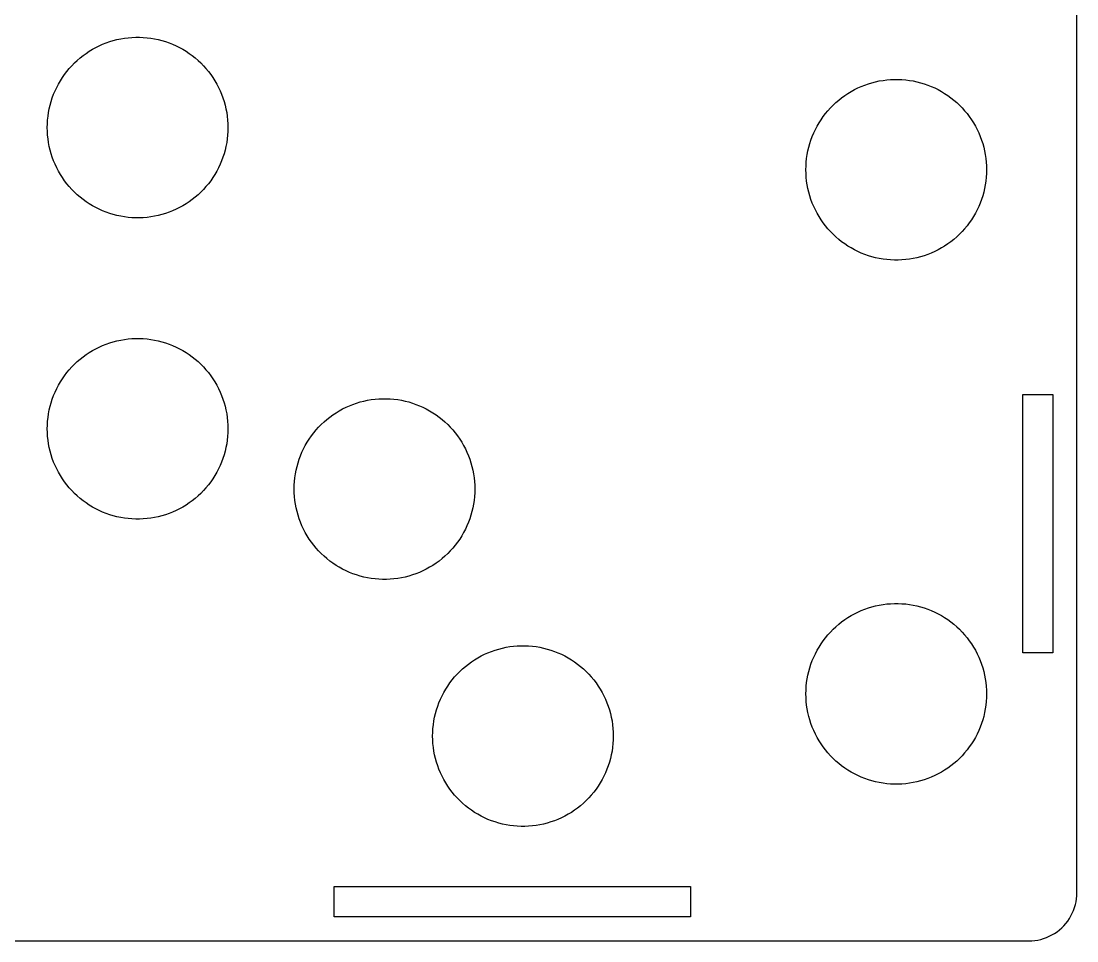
# Model space of a CAD drawing. Header units: metres. Extents: x 0 to 365, y 0 to 267.
# Drawn here: x 189.7 to 365, y 0 to 152.7 of the extents above; entities that cross this region are included whole.
import ezdxf

# ---------------------------------------------------------------- set-up
doc = ezdxf.new("R2010")
doc.units = ezdxf.units.M

msp = doc.modelspace()

# ---------------------------------------------------------------- linework, layer by layer
for p, q in [((365, 8), (365, 259)), ((203.187, 148.828), (203.771, 149.059)), ((203.771, 149.059), (204.365, 149.266)), ((204.365, 149.266), (204.966, 149.447)), ((204.966, 149.447), (205.575, 149.604)), ((205.575, 149.604), (206.189, 149.734)), ((206.189, 149.734), (206.809, 149.839)), ((206.809, 149.839), (207.432, 149.918)), ((207.432, 149.918), (208.058, 149.97)), ((208.058, 149.97), (208.686, 149.997)), ((208.686, 149.997), (209.314, 149.997)), ((209.314, 149.997), (209.942, 149.97)), ((209.942, 149.97), (210.568, 149.918)), ((210.568, 149.918), (211.191, 149.839)), ((211.191, 149.839), (211.811, 149.734)), ((211.811, 149.734), (212.425, 149.604)), ((212.425, 149.604), (213.034, 149.447)), ((213.034, 149.447), (213.635, 149.266)), ((213.635, 149.266), (214.229, 149.059)), ((214.229, 149.059), (214.813, 148.828)), ((199.931, 146.948), (200.439, 147.317)), ((200.439, 147.317), (200.963, 147.665)), ((200.963, 147.665), (201.5, 147.99)), ((201.5, 147.99), (202.051, 148.293)), ((202.051, 148.293), (202.613, 148.572)), ((202.613, 148.572), (203.187, 148.828)), ((214.813, 148.828), (215.387, 148.572)), ((215.387, 148.572), (215.949, 148.293)), ((215.949, 148.293), (216.5, 147.99)), ((216.5, 147.99), (217.037, 147.665)), ((217.037, 147.665), (217.561, 147.317)), ((217.561, 147.317), (218.069, 146.948)), ((198.065, 145.268), (198.505, 145.717)), ((198.505, 145.717), (198.963, 146.147)), ((198.963, 146.147), (199.439, 146.558)), ((199.439, 146.558), (199.931, 146.948)), ((218.069, 146.948), (218.561, 146.558)), ((218.561, 146.558), (219.037, 146.147)), ((219.037, 146.147), (219.495, 145.717)), ((219.495, 145.717), (219.935, 145.268)), ((196.506, 143.301), (196.865, 143.817)), ((196.865, 143.817), (197.245, 144.317)), ((197.245, 144.317), (197.645, 144.801)), ((197.645, 144.801), (198.065, 145.268)), ((219.935, 145.268), (220.355, 144.801)), ((220.355, 144.801), (220.755, 144.317)), ((220.755, 144.317), (221.135, 143.817)), ((221.135, 143.817), (221.494, 143.301)), ((195.564, 141.67), (195.855, 142.226)), ((195.855, 142.226), (196.17, 142.77)), ((196.17, 142.77), (196.506, 143.301)), ((221.494, 143.301), (221.83, 142.77)), ((221.83, 142.77), (222.145, 142.226)), ((222.145, 142.226), (222.436, 141.67)), ((329.187, 141.828), (329.771, 142.059)), ((329.771, 142.059), (330.365, 142.266)), ((330.365, 142.266), (330.966, 142.447)), ((330.966, 142.447), (331.575, 142.604)), ((331.575, 142.604), (332.189, 142.734)), ((332.189, 142.734), (332.809, 142.839)), ((332.809, 142.839), (333.432, 142.918)), ((333.432, 142.918), (334.058, 142.97)), ((334.058, 142.97), (334.686, 142.997)), ((334.686, 142.997), (335.314, 142.997)), ((335.314, 142.997), (335.942, 142.97)), ((335.942, 142.97), (336.568, 142.918)), ((336.568, 142.918), (337.191, 142.839)), ((337.191, 142.839), (337.811, 142.734)), ((337.811, 142.734), (338.425, 142.604)), ((338.425, 142.604), (339.034, 142.447)), ((339.034, 142.447), (339.635, 142.266)), ((339.635, 142.266), (340.229, 142.059)), ((340.229, 142.059), (340.813, 141.828)), ((194.834, 139.933), (195.053, 140.522)), ((195.053, 140.522), (195.297, 141.101)), ((195.297, 141.101), (195.564, 141.67)), ((222.436, 141.67), (222.703, 141.101)), ((222.703, 141.101), (222.947, 140.522)), ((222.947, 140.522), (223.166, 139.933)), ((325.931, 139.948), (326.439, 140.317)), ((326.439, 140.317), (326.963, 140.665)), ((326.963, 140.665), (327.5, 140.99)), ((327.5, 140.99), (328.051, 141.293)), ((328.051, 141.293), (328.613, 141.572)), ((328.613, 141.572), (329.187, 141.828)), ((340.813, 141.828), (341.387, 141.572)), ((341.387, 141.572), (341.949, 141.293)), ((341.949, 141.293), (342.5, 140.99)), ((342.5, 140.99), (343.037, 140.665)), ((343.037, 140.665), (343.561, 140.317)), ((343.561, 140.317), (344.069, 139.948)), ((194.328, 138.119), (194.471, 138.73)), ((194.471, 138.73), (194.64, 139.335)), ((194.64, 139.335), (194.834, 139.933)), ((223.166, 139.933), (223.36, 139.335)), ((223.36, 139.335), (223.529, 138.73)), ((223.529, 138.73), (223.672, 138.119)), ((324.065, 138.268), (324.505, 138.717)), ((324.505, 138.717), (324.963, 139.147)), ((324.963, 139.147), (325.439, 139.558)), ((325.439, 139.558), (325.931, 139.948)), ((344.069, 139.948), (344.561, 139.558)), ((344.561, 139.558), (345.037, 139.147)), ((345.037, 139.147), (345.495, 138.717)), ((345.495, 138.717), (345.935, 138.268)), ((194.053, 136.255), (194.118, 136.88)), ((194.118, 136.88), (194.21, 137.502)), ((194.21, 137.502), (194.328, 138.119)), ((223.672, 138.119), (223.79, 137.502)), ((223.79, 137.502), (223.882, 136.88)), ((223.882, 136.88), (223.947, 136.255)), ((322.506, 136.301), (322.865, 136.817)), ((322.865, 136.817), (323.245, 137.317)), ((323.245, 137.317), (323.645, 137.801)), ((323.645, 137.801), (324.065, 138.268)), ((345.935, 138.268), (346.355, 137.801)), ((346.355, 137.801), (346.755, 137.317)), ((346.755, 137.317), (347.135, 136.817)), ((347.135, 136.817), (347.494, 136.301)), ((194, 135), (194.013, 135.628)), ((194.013, 135.628), (194.053, 136.255)), ((223.947, 136.255), (223.987, 135.628)), ((223.987, 135.628), (224, 135)), ((321.564, 134.67), (321.855, 135.226)), ((321.855, 135.226), (322.17, 135.77)), ((322.17, 135.77), (322.506, 136.301)), ((347.494, 136.301), (347.83, 135.77)), ((347.83, 135.77), (348.145, 135.226)), ((348.145, 135.226), (348.436, 134.67)), ((194.013, 134.372), (194, 135)), ((194.053, 133.745), (194.013, 134.372)), ((194.118, 133.12), (194.053, 133.745)), ((223.947, 133.745), (223.882, 133.12)), ((223.987, 134.372), (223.947, 133.745)), ((224, 135), (223.987, 134.372)), ((320.834, 132.933), (321.053, 133.522)), ((321.053, 133.522), (321.297, 134.101)), ((321.297, 134.101), (321.564, 134.67)), ((348.436, 134.67), (348.703, 134.101)), ((348.703, 134.101), (348.947, 133.522)), ((348.947, 133.522), (349.166, 132.933)), ((194.21, 132.498), (194.118, 133.12)), ((194.328, 131.881), (194.21, 132.498)), ((194.471, 131.27), (194.328, 131.881)), ((223.672, 131.881), (223.529, 131.27)), ((223.79, 132.498), (223.672, 131.881)), ((223.882, 133.12), (223.79, 132.498)), ((320.328, 131.119), (320.471, 131.73)), ((320.471, 131.73), (320.64, 132.335)), ((320.64, 132.335), (320.834, 132.933)), ((349.166, 132.933), (349.36, 132.335)), ((349.36, 132.335), (349.529, 131.73)), ((349.529, 131.73), (349.672, 131.119)), ((194.64, 130.665), (194.471, 131.27)), ((194.834, 130.067), (194.64, 130.665)), ((195.053, 129.478), (194.834, 130.067)), ((223.166, 130.067), (222.947, 129.478)), ((223.36, 130.665), (223.166, 130.067)), ((223.529, 131.27), (223.36, 130.665)), ((320.053, 129.255), (320.118, 129.88)), ((320.118, 129.88), (320.21, 130.502)), ((320.21, 130.502), (320.328, 131.119)), ((349.672, 131.119), (349.79, 130.502)), ((349.79, 130.502), (349.882, 129.88)), ((349.882, 129.88), (349.947, 129.255)), ((195.297, 128.899), (195.053, 129.478)), ((195.564, 128.33), (195.297, 128.899)), ((195.855, 127.774), (195.564, 128.33)), ((222.436, 128.33), (222.145, 127.774)), ((222.703, 128.899), (222.436, 128.33)), ((222.947, 129.478), (222.703, 128.899)), ((320, 128), (320.013, 128.628)), ((320.013, 128.628), (320.053, 129.255)), ((349.947, 129.255), (349.987, 128.628)), ((349.987, 128.628), (350, 128)), ((196.17, 127.23), (195.855, 127.774)), ((196.506, 126.699), (196.17, 127.23)), ((196.865, 126.183), (196.506, 126.699)), ((221.494, 126.699), (221.135, 126.183)), ((221.83, 127.23), (221.494, 126.699)), ((222.145, 127.774), (221.83, 127.23)), ((320.013, 127.372), (320, 128)), ((320.053, 126.745), (320.013, 127.372)), ((320.118, 126.12), (320.053, 126.745)), ((349.947, 126.745), (349.882, 126.12)), ((349.987, 127.372), (349.947, 126.745)), ((350, 128), (349.987, 127.372)), ((197.245, 125.683), (196.865, 126.183)), ((197.645, 125.199), (197.245, 125.683)), ((198.065, 124.732), (197.645, 125.199)), ((198.505, 124.283), (198.065, 124.732)), ((219.935, 124.732), (219.495, 124.283)), ((220.355, 125.199), (219.935, 124.732)), ((220.755, 125.683), (220.355, 125.199)), ((221.135, 126.183), (220.755, 125.683)), ((320.21, 125.498), (320.118, 126.12)), ((320.328, 124.881), (320.21, 125.498)), ((320.471, 124.27), (320.328, 124.881)), ((349.672, 124.881), (349.529, 124.27)), ((349.79, 125.498), (349.672, 124.881)), ((349.882, 126.12), (349.79, 125.498)), ((198.963, 123.853), (198.505, 124.283)), ((199.439, 123.442), (198.963, 123.853)), ((199.931, 123.052), (199.439, 123.442)), ((200.439, 122.683), (199.931, 123.052)), ((218.069, 123.052), (217.561, 122.683)), ((218.561, 123.442), (218.069, 123.052)), ((219.037, 123.853), (218.561, 123.442)), ((219.495, 124.283), (219.037, 123.853)), ((320.64, 123.665), (320.471, 124.27)), ((320.834, 123.067), (320.64, 123.665)), ((321.053, 122.478), (320.834, 123.067)), ((349.166, 123.067), (348.947, 122.478)), ((349.36, 123.665), (349.166, 123.067)), ((349.529, 124.27), (349.36, 123.665)), ((200.963, 122.335), (200.439, 122.683)), ((201.5, 122.01), (200.963, 122.335)), ((202.051, 121.707), (201.5, 122.01)), ((202.613, 121.428), (202.051, 121.707)), ((203.187, 121.172), (202.613, 121.428)), ((203.771, 120.941), (203.187, 121.172)), ((214.813, 121.172), (214.229, 120.941)), ((215.387, 121.428), (214.813, 121.172)), ((215.949, 121.707), (215.387, 121.428)), ((216.5, 122.01), (215.949, 121.707)), ((217.037, 122.335), (216.5, 122.01)), ((217.561, 122.683), (217.037, 122.335)), ((321.297, 121.899), (321.053, 122.478)), ((321.564, 121.33), (321.297, 121.899)), ((321.855, 120.774), (321.564, 121.33)), ((348.436, 121.33), (348.145, 120.774)), ((348.703, 121.899), (348.436, 121.33)), ((348.947, 122.478), (348.703, 121.899)), ((204.365, 120.734), (203.771, 120.941)), ((204.966, 120.553), (204.365, 120.734)), ((205.575, 120.396), (204.966, 120.553)), ((206.189, 120.266), (205.575, 120.396)), ((206.809, 120.161), (206.189, 120.266)), ((207.432, 120.082), (206.809, 120.161)), ((208.058, 120.03), (207.432, 120.082)), ((208.686, 120.003), (208.058, 120.03)), ((209.314, 120.003), (208.686, 120.003)), ((209.942, 120.03), (209.314, 120.003)), ((210.568, 120.082), (209.942, 120.03)), ((211.191, 120.161), (210.568, 120.082)), ((211.811, 120.266), (211.191, 120.161)), ((212.425, 120.396), (211.811, 120.266)), ((213.034, 120.553), (212.425, 120.396)), ((213.635, 120.734), (213.034, 120.553)), ((214.229, 120.941), (213.635, 120.734)), ((322.17, 120.23), (321.855, 120.774)), ((322.506, 119.699), (322.17, 120.23)), ((322.865, 119.183), (322.506, 119.699)), ((347.494, 119.699), (347.135, 119.183)), ((347.83, 120.23), (347.494, 119.699)), ((348.145, 120.774), (347.83, 120.23)), ((323.245, 118.683), (322.865, 119.183)), ((323.645, 118.199), (323.245, 118.683)), ((324.065, 117.732), (323.645, 118.199)), ((324.505, 117.283), (324.065, 117.732)), ((345.935, 117.732), (345.495, 117.283)), ((346.355, 118.199), (345.935, 117.732)), ((346.755, 118.683), (346.355, 118.199)), ((347.135, 119.183), (346.755, 118.683)), ((324.963, 116.853), (324.505, 117.283)), ((325.439, 116.442), (324.963, 116.853)), ((325.931, 116.052), (325.439, 116.442)), ((326.439, 115.683), (325.931, 116.052)), ((344.069, 116.052), (343.561, 115.683)), ((344.561, 116.442), (344.069, 116.052)), ((345.037, 116.853), (344.561, 116.442)), ((345.495, 117.283), (345.037, 116.853)), ((326.963, 115.335), (326.439, 115.683)), ((327.5, 115.01), (326.963, 115.335)), ((328.051, 114.707), (327.5, 115.01)), ((328.613, 114.428), (328.051, 114.707)), ((329.187, 114.172), (328.613, 114.428)), ((329.771, 113.941), (329.187, 114.172)), ((340.813, 114.172), (340.229, 113.941)), ((341.387, 114.428), (340.813, 114.172)), ((341.949, 114.707), (341.387, 114.428)), ((342.5, 115.01), (341.949, 114.707)), ((343.037, 115.335), (342.5, 115.01)), ((343.561, 115.683), (343.037, 115.335)), ((330.365, 113.734), (329.771, 113.941)), ((330.966, 113.553), (330.365, 113.734)), ((331.575, 113.396), (330.966, 113.553)), ((332.189, 113.266), (331.575, 113.396)), ((332.809, 113.161), (332.189, 113.266)), ((333.432, 113.082), (332.809, 113.161)), ((334.058, 113.03), (333.432, 113.082)), ((334.686, 113.003), (334.058, 113.03)), ((335.314, 113.003), (334.686, 113.003)), ((335.942, 113.03), (335.314, 113.003)), ((336.568, 113.082), (335.942, 113.03)), ((337.191, 113.161), (336.568, 113.082)), ((337.811, 113.266), (337.191, 113.161)), ((338.425, 113.396), (337.811, 113.266)), ((339.034, 113.553), (338.425, 113.396)), ((339.635, 113.734), (339.034, 113.553)), ((340.229, 113.941), (339.635, 113.734)), ((207.432, 99.9178), (208.058, 99.9704)), ((208.058, 99.9704), (208.686, 99.9967)), ((208.686, 99.9967), (209.314, 99.9967)), ((209.314, 99.9967), (209.942, 99.9704)), ((209.942, 99.9704), (210.568, 99.9178)), ((201.5, 97.9904), (202.051, 98.293)), ((202.051, 98.293), (202.613, 98.5724)), ((202.613, 98.5724), (203.187, 98.8279)), ((203.187, 98.8279), (203.771, 99.0592)), ((203.771, 99.0592), (204.365, 99.2658)), ((204.365, 99.2658), (204.966, 99.4474)), ((204.966, 99.4474), (205.575, 99.6037)), ((205.575, 99.6037), (206.189, 99.7343)), ((206.189, 99.7343), (206.809, 99.8391)), ((206.809, 99.8391), (207.432, 99.9178)), ((210.568, 99.9178), (211.191, 99.8391)), ((211.191, 99.8391), (211.811, 99.7343)), ((211.811, 99.7343), (212.425, 99.6037)), ((212.425, 99.6037), (213.034, 99.4474)), ((213.034, 99.4474), (213.635, 99.2658)), ((213.635, 99.2658), (214.229, 99.0592)), ((214.229, 99.0592), (214.813, 98.8279)), ((214.813, 98.8279), (215.387, 98.5724)), ((215.387, 98.5724), (215.949, 98.293)), ((215.949, 98.293), (216.5, 97.9904)), ((198.963, 96.1472), (199.439, 96.5577)), ((199.439, 96.5577), (199.931, 96.9479)), ((199.931, 96.9479), (200.439, 97.3172)), ((200.439, 97.3172), (200.963, 97.6649)), ((200.963, 97.6649), (201.5, 97.9904)), ((216.5, 97.9904), (217.037, 97.6649)), ((217.037, 97.6649), (217.561, 97.3172)), ((217.561, 97.3172), (218.069, 96.9479)), ((218.069, 96.9479), (218.561, 96.5577)), ((218.561, 96.5577), (219.037, 96.1472)), ((197.245, 94.3172), (197.645, 94.8013)), ((197.645, 94.8013), (198.065, 95.2682)), ((198.065, 95.2682), (198.505, 95.7171)), ((198.505, 95.7171), (198.963, 96.1472)), ((219.037, 96.1472), (219.495, 95.7171)), ((219.495, 95.7171), (219.935, 95.2682)), ((219.935, 95.2682), (220.355, 94.8013)), ((220.355, 94.8013), (220.755, 94.3172)), ((196.17, 92.7704), (196.506, 93.3009)), ((196.506, 93.3009), (196.865, 93.8168)), ((196.865, 93.8168), (197.245, 94.3172)), ((220.755, 94.3172), (221.135, 93.8168)), ((221.135, 93.8168), (221.494, 93.3009)), ((221.494, 93.3009), (221.83, 92.7704)), ((195.297, 91.101), (195.564, 91.6695)), ((195.564, 91.6695), (195.855, 92.2263)), ((195.855, 92.2263), (196.17, 92.7704)), ((221.83, 92.7704), (222.145, 92.2263)), ((222.145, 92.2263), (222.436, 91.6695)), ((222.436, 91.6695), (222.703, 91.101)), ((194.64, 89.3355), (194.834, 89.933)), ((194.834, 89.933), (195.053, 90.5219)), ((195.053, 90.5219), (195.297, 91.101)), ((222.703, 91.101), (222.947, 90.5219)), ((222.947, 90.5219), (223.166, 89.933)), ((223.166, 89.933), (223.36, 89.3355)), ((245.365, 89.2658), (245.966, 89.4474)), ((245.966, 89.4474), (246.575, 89.6037)), ((246.575, 89.6037), (247.189, 89.7343)), ((247.189, 89.7343), (247.809, 89.8391)), ((247.809, 89.8391), (248.432, 89.9178)), ((248.432, 89.9178), (249.058, 89.9704)), ((249.058, 89.9704), (249.686, 89.9967)), ((249.686, 89.9967), (250.314, 89.9967)), ((250.314, 89.9967), (250.942, 89.9704)), ((250.942, 89.9704), (251.568, 89.9178)), ((251.568, 89.9178), (252.191, 89.8391)), ((252.191, 89.8391), (252.811, 89.7343)), ((252.811, 89.7343), (253.425, 89.6037)), ((253.425, 89.6037), (254.034, 89.4474)), ((254.034, 89.4474), (254.635, 89.2658)), ((356, 47.8333), (356, 90.6667)), ((356, 90.6667), (361, 90.6667)), ((361, 90.6667), (361, 47.8333)), ((194.21, 87.5015), (194.328, 88.1187)), ((194.328, 88.1187), (194.471, 88.7303)), ((194.471, 88.7303), (194.64, 89.3355)), ((223.36, 89.3355), (223.529, 88.7303)), ((223.529, 88.7303), (223.672, 88.1187)), ((223.672, 88.1187), (223.79, 87.5015)), ((241.963, 87.6649), (242.5, 87.9904)), ((242.5, 87.9904), (243.051, 88.293)), ((243.051, 88.293), (243.613, 88.5724)), ((243.613, 88.5724), (244.187, 88.8279)), ((244.187, 88.8279), (244.771, 89.0592)), ((244.771, 89.0592), (245.365, 89.2658)), ((254.635, 89.2658), (255.229, 89.0592)), ((255.229, 89.0592), (255.813, 88.8279)), ((255.813, 88.8279), (256.387, 88.5724)), ((256.387, 88.5724), (256.949, 88.293)), ((256.949, 88.293), (257.5, 87.9904)), ((257.5, 87.9904), (258.037, 87.6649)), ((194.013, 85.6281), (194.053, 86.2552)), ((194.053, 86.2552), (194.118, 86.88)), ((194.118, 86.88), (194.21, 87.5015)), ((223.79, 87.5015), (223.882, 86.88)), ((223.882, 86.88), (223.947, 86.2552)), ((223.947, 86.2552), (223.987, 85.6281)), ((239.505, 85.7171), (239.963, 86.1472)), ((239.963, 86.1472), (240.439, 86.5577)), ((240.439, 86.5577), (240.931, 86.9479)), ((240.931, 86.9479), (241.439, 87.3172)), ((241.439, 87.3172), (241.963, 87.6649)), ((258.037, 87.6649), (258.561, 87.3172)), ((258.561, 87.3172), (259.069, 86.9479)), ((259.069, 86.9479), (259.561, 86.5577)), ((259.561, 86.5577), (260.037, 86.1472)), ((260.037, 86.1472), (260.495, 85.7171)), ((194, 85), (194.013, 85.6281)), ((194.013, 84.3719), (194, 85)), ((194.053, 83.7448), (194.013, 84.3719)), ((223.987, 84.3719), (223.947, 83.7448)), ((223.987, 85.6281), (224, 85)), ((224, 85), (223.987, 84.3719)), ((237.865, 83.8168), (238.245, 84.3172)), ((238.245, 84.3172), (238.645, 84.8013)), ((238.645, 84.8013), (239.065, 85.2682)), ((239.065, 85.2682), (239.505, 85.7171)), ((260.495, 85.7171), (260.935, 85.2682)), ((260.935, 85.2682), (261.355, 84.8013)), ((261.355, 84.8013), (261.755, 84.3172)), ((261.755, 84.3172), (262.135, 83.8168)), ((194.118, 83.12), (194.053, 83.7448)), ((194.21, 82.4985), (194.118, 83.12)), ((194.328, 81.8813), (194.21, 82.4985)), ((223.79, 82.4985), (223.672, 81.8813)), ((223.882, 83.12), (223.79, 82.4985)), ((223.947, 83.7448), (223.882, 83.12)), ((236.855, 82.2263), (237.17, 82.7704)), ((237.17, 82.7704), (237.506, 83.3009)), ((237.506, 83.3009), (237.865, 83.8168)), ((262.135, 83.8168), (262.494, 83.3009)), ((262.494, 83.3009), (262.83, 82.7704)), ((262.83, 82.7704), (263.145, 82.2263)), ((194.471, 81.2696), (194.328, 81.8813)), ((194.64, 80.6645), (194.471, 81.2696)), ((194.834, 80.067), (194.64, 80.6645)), ((223.36, 80.6645), (223.166, 80.067)), ((223.529, 81.2696), (223.36, 80.6645)), ((223.672, 81.8813), (223.529, 81.2696)), ((236.053, 80.5219), (236.297, 81.101)), ((236.297, 81.101), (236.564, 81.6695)), ((236.564, 81.6695), (236.855, 82.2263)), ((263.145, 82.2263), (263.436, 81.6695)), ((263.436, 81.6695), (263.703, 81.101)), ((263.703, 81.101), (263.947, 80.5219)), ((195.053, 79.4781), (194.834, 80.067)), ((195.297, 78.8989), (195.053, 79.4781)), ((222.947, 79.4781), (222.703, 78.8989)), ((223.166, 80.067), (222.947, 79.4781)), ((235.471, 78.7303), (235.64, 79.3355)), ((235.64, 79.3355), (235.834, 79.933)), ((235.834, 79.933), (236.053, 80.5219)), ((263.947, 80.5219), (264.166, 79.933)), ((264.166, 79.933), (264.36, 79.3355)), ((264.36, 79.3355), (264.529, 78.7303)), ((195.564, 78.3305), (195.297, 78.8989)), ((195.855, 77.7737), (195.564, 78.3305)), ((196.17, 77.2296), (195.855, 77.7737)), ((196.506, 76.6991), (196.17, 77.2296)), ((221.83, 77.2296), (221.494, 76.6991)), ((222.145, 77.7737), (221.83, 77.2296)), ((222.436, 78.3305), (222.145, 77.7737)), ((222.703, 78.8989), (222.436, 78.3305)), ((235.118, 76.88), (235.21, 77.5015)), ((235.21, 77.5015), (235.328, 78.1187)), ((235.328, 78.1187), (235.471, 78.7303)), ((264.529, 78.7303), (264.672, 78.1187)), ((264.672, 78.1187), (264.79, 77.5015)), ((264.79, 77.5015), (264.882, 76.88)), ((196.865, 76.1832), (196.506, 76.6991)), ((197.245, 75.6828), (196.865, 76.1832)), ((197.645, 75.1987), (197.245, 75.6828)), ((220.755, 75.6828), (220.355, 75.1987)), ((221.135, 76.1832), (220.755, 75.6828)), ((221.494, 76.6991), (221.135, 76.1832)), ((235, 75), (235.013, 75.6281)), ((235.013, 75.6281), (235.053, 76.2552)), ((235.053, 76.2552), (235.118, 76.88)), ((264.882, 76.88), (264.947, 76.2552)), ((264.947, 76.2552), (264.987, 75.6281)), ((264.987, 75.6281), (265, 75)), ((198.065, 74.7318), (197.645, 75.1987)), ((198.505, 74.2829), (198.065, 74.7318)), ((198.963, 73.8528), (198.505, 74.2829)), ((199.439, 73.4423), (198.963, 73.8528)), ((219.037, 73.8528), (218.561, 73.4423)), ((219.495, 74.2829), (219.037, 73.8528)), ((219.935, 74.7318), (219.495, 74.2829)), ((220.355, 75.1987), (219.935, 74.7318)), ((235.013, 74.3719), (235, 75)), ((235.053, 73.7448), (235.013, 74.3719)), ((235.118, 73.12), (235.053, 73.7448)), ((264.947, 73.7448), (264.882, 73.12)), ((264.987, 74.3719), (264.947, 73.7448)), ((265, 75), (264.987, 74.3719)), ((199.931, 73.052), (199.439, 73.4423)), ((200.439, 72.6828), (199.931, 73.052)), ((200.963, 72.3351), (200.439, 72.6828)), ((201.5, 72.0096), (200.963, 72.3351)), ((202.051, 71.7069), (201.5, 72.0096)), ((216.5, 72.0096), (215.949, 71.7069)), ((217.037, 72.3351), (216.5, 72.0096)), ((217.561, 72.6828), (217.037, 72.3351)), ((218.069, 73.052), (217.561, 72.6828)), ((218.561, 73.4423), (218.069, 73.052)), ((235.21, 72.4985), (235.118, 73.12)), ((235.328, 71.8813), (235.21, 72.4985)), ((264.79, 72.4985), (264.672, 71.8813)), ((264.882, 73.12), (264.79, 72.4985)), ((202.613, 71.4276), (202.051, 71.7069)), ((203.187, 71.172), (202.613, 71.4276)), ((203.771, 70.9408), (203.187, 71.172)), ((204.365, 70.7341), (203.771, 70.9408)), ((204.966, 70.5526), (204.365, 70.7341)), ((205.575, 70.3963), (204.966, 70.5526)), ((206.189, 70.2657), (205.575, 70.3963)), ((206.809, 70.1609), (206.189, 70.2657)), ((207.432, 70.0822), (206.809, 70.1609)), ((211.191, 70.1609), (210.568, 70.0822)), ((211.811, 70.2657), (211.191, 70.1609)), ((212.425, 70.3963), (211.811, 70.2657)), ((213.034, 70.5526), (212.425, 70.3963)), ((213.635, 70.7341), (213.034, 70.5526)), ((214.229, 70.9408), (213.635, 70.7341)), ((214.813, 71.172), (214.229, 70.9408)), ((215.387, 71.4276), (214.813, 71.172)), ((215.949, 71.7069), (215.387, 71.4276)), ((235.471, 71.2696), (235.328, 71.8813)), ((235.64, 70.6645), (235.471, 71.2696)), ((235.834, 70.067), (235.64, 70.6645)), ((264.36, 70.6645), (264.166, 70.067)), ((264.529, 71.2696), (264.36, 70.6645)), ((264.672, 71.8813), (264.529, 71.2696)), ((208.058, 70.0296), (207.432, 70.0822)), ((208.686, 70.0033), (208.058, 70.0296)), ((209.314, 70.0033), (208.686, 70.0033)), ((209.942, 70.0296), (209.314, 70.0033)), ((210.568, 70.0822), (209.942, 70.0296)), ((236.053, 69.4781), (235.834, 70.067)), ((236.297, 68.8989), (236.053, 69.4781)), ((236.564, 68.3305), (236.297, 68.8989)), ((263.703, 68.8989), (263.436, 68.3305)), ((263.947, 69.4781), (263.703, 68.8989)), ((264.166, 70.067), (263.947, 69.4781)), ((236.855, 67.7737), (236.564, 68.3305)), ((237.17, 67.2296), (236.855, 67.7737)), ((237.506, 66.6991), (237.17, 67.2296)), ((237.865, 66.1832), (237.506, 66.6991)), ((262.494, 66.6991), (262.135, 66.1832)), ((262.83, 67.2296), (262.494, 66.6991)), ((263.145, 67.7737), (262.83, 67.2296)), ((263.436, 68.3305), (263.145, 67.7737)), ((238.245, 65.6828), (237.865, 66.1832)), ((238.645, 65.1987), (238.245, 65.6828)), ((239.065, 64.7318), (238.645, 65.1987)), ((261.355, 65.1987), (260.935, 64.7318)), ((261.755, 65.6828), (261.355, 65.1987)), ((262.135, 66.1832), (261.755, 65.6828)), ((239.505, 64.2829), (239.065, 64.7318)), ((239.963, 63.8528), (239.505, 64.2829)), ((240.439, 63.4423), (239.963, 63.8528)), ((240.931, 63.052), (240.439, 63.4423)), ((259.561, 63.4423), (259.069, 63.052)), ((260.037, 63.8528), (259.561, 63.4423)), ((260.495, 64.2829), (260.037, 63.8528)), ((260.935, 64.7318), (260.495, 64.2829)), ((241.439, 62.6828), (240.931, 63.052)), ((241.963, 62.3351), (241.439, 62.6828)), ((242.5, 62.0096), (241.963, 62.3351)), ((243.051, 61.7069), (242.5, 62.0096)), ((243.613, 61.4276), (243.051, 61.7069)), ((244.187, 61.172), (243.613, 61.4276)), ((256.387, 61.4276), (255.813, 61.172)), ((256.949, 61.7069), (256.387, 61.4276)), ((257.5, 62.0096), (256.949, 61.7069)), ((258.037, 62.3351), (257.5, 62.0096)), ((258.561, 62.6828), (258.037, 62.3351)), ((259.069, 63.052), (258.561, 62.6828)), ((244.771, 60.9408), (244.187, 61.172)), ((245.365, 60.7341), (244.771, 60.9408)), ((245.966, 60.5526), (245.365, 60.7341)), ((246.575, 60.3963), (245.966, 60.5526)), ((247.189, 60.2657), (246.575, 60.3963)), ((247.809, 60.1609), (247.189, 60.2657)), ((248.432, 60.0822), (247.809, 60.1609)), ((249.058, 60.0296), (248.432, 60.0822)), ((249.686, 60.0033), (249.058, 60.0296)), ((250.314, 60.0033), (249.686, 60.0033)), ((250.942, 60.0296), (250.314, 60.0033)), ((251.568, 60.0822), (250.942, 60.0296)), ((252.191, 60.1609), (251.568, 60.0822)), ((252.811, 60.2657), (252.191, 60.1609)), ((253.425, 60.3963), (252.811, 60.2657)), ((254.034, 60.5526), (253.425, 60.3963)), ((254.635, 60.7341), (254.034, 60.5526)), ((255.229, 60.9408), (254.635, 60.7341)), ((255.813, 61.172), (255.229, 60.9408)), ((328.051, 54.293), (328.613, 54.5724)), ((328.613, 54.5724), (329.187, 54.8279)), ((329.187, 54.8279), (329.771, 55.0592)), ((329.771, 55.0592), (330.365, 55.2658)), ((330.365, 55.2658), (330.966, 55.4474)), ((330.966, 55.4474), (331.575, 55.6037)), ((331.575, 55.6037), (332.189, 55.7343)), ((332.189, 55.7343), (332.809, 55.8391)), ((332.809, 55.8391), (333.432, 55.9178)), ((333.432, 55.9178), (334.058, 55.9704)), ((334.058, 55.9704), (334.686, 55.9967)), ((334.686, 55.9967), (335.314, 55.9967)), ((335.314, 55.9967), (335.942, 55.9704)), ((335.942, 55.9704), (336.568, 55.9178)), ((336.568, 55.9178), (337.191, 55.8391)), ((337.191, 55.8391), (337.811, 55.7343)), ((337.811, 55.7343), (338.425, 55.6037)), ((338.425, 55.6037), (339.034, 55.4474)), ((339.034, 55.4474), (339.635, 55.2658)), ((339.635, 55.2658), (340.229, 55.0592)), ((340.229, 55.0592), (340.813, 54.8279)), ((340.813, 54.8279), (341.387, 54.5724)), ((341.387, 54.5724), (341.949, 54.293)), ((325.439, 52.5577), (325.931, 52.9479)), ((325.931, 52.9479), (326.439, 53.3172)), ((326.439, 53.3172), (326.963, 53.6649)), ((326.963, 53.6649), (327.5, 53.9904)), ((327.5, 53.9904), (328.051, 54.293)), ((341.949, 54.293), (342.5, 53.9904)), ((342.5, 53.9904), (343.037, 53.6649)), ((343.037, 53.6649), (343.561, 53.3172)), ((343.561, 53.3172), (344.069, 52.9479)), ((344.069, 52.9479), (344.561, 52.5577)), ((323.645, 50.8013), (324.065, 51.2682)), ((324.065, 51.2682), (324.505, 51.7171)), ((324.505, 51.7171), (324.963, 52.1472)), ((324.963, 52.1472), (325.439, 52.5577)), ((344.561, 52.5577), (345.037, 52.1472)), ((345.037, 52.1472), (345.495, 51.7171)), ((345.495, 51.7171), (345.935, 51.2682)), ((345.935, 51.2682), (346.355, 50.8013)), ((322.17, 48.7704), (322.506, 49.3009)), ((322.506, 49.3009), (322.865, 49.8168)), ((322.865, 49.8168), (323.245, 50.3172)), ((323.245, 50.3172), (323.645, 50.8013)), ((346.355, 50.8013), (346.755, 50.3172)), ((346.755, 50.3172), (347.135, 49.8168)), ((347.135, 49.8168), (347.494, 49.3009)), ((347.494, 49.3009), (347.83, 48.7704)), ((266.051, 47.293), (266.613, 47.5724)), ((266.613, 47.5724), (267.187, 47.8279)), ((267.187, 47.8279), (267.771, 48.0592)), ((267.771, 48.0592), (268.365, 48.2658)), ((268.365, 48.2658), (268.966, 48.4474)), ((268.966, 48.4474), (269.575, 48.6037)), ((269.575, 48.6037), (270.189, 48.7343)), ((270.189, 48.7343), (270.809, 48.8391)), ((270.809, 48.8391), (271.432, 48.9178)), ((271.432, 48.9178), (272.058, 48.9704)), ((272.058, 48.9704), (272.686, 48.9967)), ((272.686, 48.9967), (273.314, 48.9967)), ((273.314, 48.9967), (273.942, 48.9704)), ((273.942, 48.9704), (274.568, 48.9178)), ((274.568, 48.9178), (275.191, 48.8391)), ((275.191, 48.8391), (275.811, 48.7343)), ((275.811, 48.7343), (276.425, 48.6037)), ((276.425, 48.6037), (277.034, 48.4474)), ((277.034, 48.4474), (277.635, 48.2658)), ((277.635, 48.2658), (278.229, 48.0592)), ((278.229, 48.0592), (278.813, 47.8279)), ((278.813, 47.8279), (279.387, 47.5724)), ((279.387, 47.5724), (279.949, 47.293)), ((321.297, 47.101), (321.564, 47.6695)), ((321.564, 47.6695), (321.855, 48.2263)), ((321.855, 48.2263), (322.17, 48.7704)), ((347.83, 48.7704), (348.145, 48.2263)), ((348.145, 48.2263), (348.436, 47.6695)), ((348.436, 47.6695), (348.703, 47.101)), ((361, 47.8333), (356, 47.8333)), ((263.439, 45.5577), (263.931, 45.9479)), ((263.931, 45.9479), (264.439, 46.3172)), ((264.439, 46.3172), (264.963, 46.6649)), ((264.963, 46.6649), (265.5, 46.9904)), ((265.5, 46.9904), (266.051, 47.293)), ((279.949, 47.293), (280.5, 46.9904)), ((280.5, 46.9904), (281.037, 46.6649)), ((281.037, 46.6649), (281.561, 46.3172)), ((281.561, 46.3172), (282.069, 45.9479)), ((282.069, 45.9479), (282.561, 45.5577)), ((320.64, 45.3355), (320.834, 45.933)), ((320.834, 45.933), (321.053, 46.5219)), ((321.053, 46.5219), (321.297, 47.101)), ((348.703, 47.101), (348.947, 46.5219)), ((348.947, 46.5219), (349.166, 45.933)), ((349.166, 45.933), (349.36, 45.3355)), ((261.645, 43.8013), (262.065, 44.2682)), ((262.065, 44.2682), (262.505, 44.7171)), ((262.505, 44.7171), (262.963, 45.1472)), ((262.963, 45.1472), (263.439, 45.5577)), ((282.561, 45.5577), (283.037, 45.1472)), ((283.037, 45.1472), (283.495, 44.7171)), ((283.495, 44.7171), (283.935, 44.2682)), ((283.935, 44.2682), (284.355, 43.8013)), ((320.21, 43.5015), (320.328, 44.1187)), ((320.328, 44.1187), (320.471, 44.7303)), ((320.471, 44.7303), (320.64, 45.3355)), ((349.36, 45.3355), (349.529, 44.7303)), ((349.529, 44.7303), (349.672, 44.1187)), ((349.672, 44.1187), (349.79, 43.5015)), ((260.17, 41.7704), (260.506, 42.3009)), ((260.506, 42.3009), (260.865, 42.8168)), ((260.865, 42.8168), (261.245, 43.3172)), ((261.245, 43.3172), (261.645, 43.8013)), ((284.355, 43.8013), (284.755, 43.3172)), ((284.755, 43.3172), (285.135, 42.8168)), ((285.135, 42.8168), (285.494, 42.3009)), ((285.494, 42.3009), (285.83, 41.7704)), ((320.013, 41.6281), (320.053, 42.2552)), ((320.053, 42.2552), (320.118, 42.88)), ((320.118, 42.88), (320.21, 43.5015)), ((349.79, 43.5015), (349.882, 42.88)), ((349.882, 42.88), (349.947, 42.2552)), ((349.947, 42.2552), (349.987, 41.6281)), ((259.297, 40.101), (259.564, 40.6695)), ((259.564, 40.6695), (259.855, 41.2263)), ((259.855, 41.2263), (260.17, 41.7704)), ((285.83, 41.7704), (286.145, 41.2263)), ((286.145, 41.2263), (286.436, 40.6695)), ((286.436, 40.6695), (286.703, 40.101)), ((320, 41), (320.013, 41.6281)), ((320.013, 40.3719), (320, 41)), ((320.053, 39.7448), (320.013, 40.3719)), ((349.987, 40.3719), (349.947, 39.7448)), ((349.987, 41.6281), (350, 41)), ((350, 41), (349.987, 40.3719)), ((258.64, 38.3355), (258.834, 38.933)), ((258.834, 38.933), (259.053, 39.5219)), ((259.053, 39.5219), (259.297, 40.101)), ((286.703, 40.101), (286.947, 39.5219)), ((286.947, 39.5219), (287.166, 38.933)), ((287.166, 38.933), (287.36, 38.3355)), ((320.118, 39.12), (320.053, 39.7448)), ((320.21, 38.4985), (320.118, 39.12)), ((349.882, 39.12), (349.79, 38.4985)), ((349.947, 39.7448), (349.882, 39.12)), ((258.21, 36.5015), (258.328, 37.1187)), ((258.328, 37.1187), (258.471, 37.7303)), ((258.471, 37.7303), (258.64, 38.3355)), ((287.36, 38.3355), (287.529, 37.7303)), ((287.529, 37.7303), (287.672, 37.1187)), ((287.672, 37.1187), (287.79, 36.5015)), ((320.328, 37.8813), (320.21, 38.4985)), ((320.471, 37.2696), (320.328, 37.8813)), ((320.64, 36.6645), (320.471, 37.2696)), ((349.529, 37.2696), (349.36, 36.6645)), ((349.672, 37.8813), (349.529, 37.2696)), ((349.79, 38.4985), (349.672, 37.8813)), ((258.013, 34.6281), (258.053, 35.2552)), ((258.053, 35.2552), (258.118, 35.88)), ((258.118, 35.88), (258.21, 36.5015)), ((287.79, 36.5015), (287.882, 35.88)), ((287.882, 35.88), (287.947, 35.2552)), ((287.947, 35.2552), (287.987, 34.6281)), ((320.834, 36.067), (320.64, 36.6645)), ((321.053, 35.4781), (320.834, 36.067)), ((321.297, 34.8989), (321.053, 35.4781)), ((348.947, 35.4781), (348.703, 34.8989)), ((349.166, 36.067), (348.947, 35.4781)), ((349.36, 36.6645), (349.166, 36.067)), ((258, 34), (258.013, 34.6281)), ((258.013, 33.3719), (258, 34)), ((258.053, 32.7448), (258.013, 33.3719)), ((287.987, 33.3719), (287.947, 32.7448)), ((287.987, 34.6281), (288, 34)), ((288, 34), (287.987, 33.3719)), ((321.564, 34.3305), (321.297, 34.8989)), ((321.855, 33.7737), (321.564, 34.3305)), ((322.17, 33.2296), (321.855, 33.7737)), ((348.145, 33.7737), (347.83, 33.2296)), ((348.436, 34.3305), (348.145, 33.7737)), ((348.703, 34.8989), (348.436, 34.3305)), ((258.118, 32.12), (258.053, 32.7448)), ((258.21, 31.4985), (258.118, 32.12)), ((287.882, 32.12), (287.79, 31.4985)), ((287.947, 32.7448), (287.882, 32.12)), ((322.506, 32.6991), (322.17, 33.2296)), ((322.865, 32.1832), (322.506, 32.6991)), ((323.245, 31.6828), (322.865, 32.1832)), ((323.645, 31.1987), (323.245, 31.6828)), ((346.755, 31.6828), (346.355, 31.1987)), ((347.135, 32.1832), (346.755, 31.6828)), ((347.494, 32.6991), (347.135, 32.1832)), ((347.83, 33.2296), (347.494, 32.6991)), ((258.328, 30.8813), (258.21, 31.4985)), ((258.471, 30.2696), (258.328, 30.8813)), ((258.64, 29.6645), (258.471, 30.2696)), ((287.529, 30.2696), (287.36, 29.6645)), ((287.672, 30.8813), (287.529, 30.2696)), ((287.79, 31.4985), (287.672, 30.8813)), ((324.065, 30.7318), (323.645, 31.1987)), ((324.505, 30.2829), (324.065, 30.7318)), ((324.963, 29.8528), (324.505, 30.2829)), ((325.439, 29.4423), (324.963, 29.8528)), ((345.037, 29.8528), (344.561, 29.4423)), ((345.495, 30.2829), (345.037, 29.8528)), ((345.935, 30.7318), (345.495, 30.2829)), ((346.355, 31.1987), (345.935, 30.7318)), ((258.834, 29.067), (258.64, 29.6645)), ((259.053, 28.4781), (258.834, 29.067)), ((259.297, 27.8989), (259.053, 28.4781)), ((286.947, 28.4781), (286.703, 27.8989)), ((287.166, 29.067), (286.947, 28.4781)), ((287.36, 29.6645), (287.166, 29.067)), ((325.931, 29.052), (325.439, 29.4423)), ((326.439, 28.6828), (325.931, 29.052)), ((326.963, 28.3351), (326.439, 28.6828)), ((327.5, 28.0096), (326.963, 28.3351)), ((343.037, 28.3351), (342.5, 28.0096)), ((343.561, 28.6828), (343.037, 28.3351)), ((344.069, 29.052), (343.561, 28.6828)), ((344.561, 29.4423), (344.069, 29.052)), ((259.564, 27.3305), (259.297, 27.8989)), ((259.855, 26.7737), (259.564, 27.3305)), ((260.17, 26.2296), (259.855, 26.7737)), ((286.145, 26.7737), (285.83, 26.2296)), ((286.436, 27.3305), (286.145, 26.7737)), ((286.703, 27.8989), (286.436, 27.3305)), ((328.051, 27.7069), (327.5, 28.0096)), ((328.613, 27.4276), (328.051, 27.7069)), ((329.187, 27.172), (328.613, 27.4276)), ((329.771, 26.9408), (329.187, 27.172)), ((330.365, 26.7341), (329.771, 26.9408)), ((330.966, 26.5526), (330.365, 26.7341)), ((331.575, 26.3963), (330.966, 26.5526)), ((332.189, 26.2657), (331.575, 26.3963)), ((338.425, 26.3963), (337.811, 26.2657)), ((339.034, 26.5526), (338.425, 26.3963)), ((339.635, 26.7341), (339.034, 26.5526)), ((340.229, 26.9408), (339.635, 26.7341)), ((340.813, 27.172), (340.229, 26.9408)), ((341.387, 27.4276), (340.813, 27.172)), ((341.949, 27.7069), (341.387, 27.4276)), ((342.5, 28.0096), (341.949, 27.7069)), ((260.506, 25.6991), (260.17, 26.2296)), ((260.865, 25.1832), (260.506, 25.6991)), ((261.245, 24.6828), (260.865, 25.1832)), ((261.645, 24.1987), (261.245, 24.6828)), ((284.755, 24.6828), (284.355, 24.1987)), ((285.135, 25.1832), (284.755, 24.6828)), ((285.494, 25.6991), (285.135, 25.1832)), ((285.83, 26.2296), (285.494, 25.6991)), ((332.809, 26.1609), (332.189, 26.2657)), ((333.432, 26.0822), (332.809, 26.1609)), ((334.058, 26.0296), (333.432, 26.0822)), ((334.686, 26.0033), (334.058, 26.0296)), ((335.314, 26.0033), (334.686, 26.0033)), ((335.942, 26.0296), (335.314, 26.0033)), ((336.568, 26.0822), (335.942, 26.0296)), ((337.191, 26.1609), (336.568, 26.0822)), ((337.811, 26.2657), (337.191, 26.1609)), ((262.065, 23.7318), (261.645, 24.1987)), ((262.505, 23.2829), (262.065, 23.7318)), ((262.963, 22.8528), (262.505, 23.2829)), ((263.439, 22.4423), (262.963, 22.8528)), ((283.037, 22.8528), (282.561, 22.4423)), ((283.495, 23.2829), (283.037, 22.8528)), ((283.935, 23.7318), (283.495, 23.2829)), ((284.355, 24.1987), (283.935, 23.7318)), ((263.931, 22.052), (263.439, 22.4423)), ((264.439, 21.6828), (263.931, 22.052)), ((264.963, 21.3351), (264.439, 21.6828)), ((265.5, 21.0096), (264.963, 21.3351)), ((281.037, 21.3351), (280.5, 21.0096)), ((281.561, 21.6828), (281.037, 21.3351)), ((282.069, 22.052), (281.561, 21.6828)), ((282.561, 22.4423), (282.069, 22.052)), ((266.051, 20.7069), (265.5, 21.0096)), ((266.613, 20.4276), (266.051, 20.7069)), ((267.187, 20.172), (266.613, 20.4276)), ((267.771, 19.9408), (267.187, 20.172)), ((268.365, 19.7341), (267.771, 19.9408)), ((268.966, 19.5526), (268.365, 19.7341)), ((269.575, 19.3963), (268.966, 19.5526)), ((270.189, 19.2657), (269.575, 19.3963)), ((276.425, 19.3963), (275.811, 19.2657)), ((277.034, 19.5526), (276.425, 19.3963)), ((277.635, 19.7341), (277.034, 19.5526)), ((278.229, 19.9408), (277.635, 19.7341)), ((278.813, 20.172), (278.229, 19.9408)), ((279.387, 20.4276), (278.813, 20.172)), ((279.949, 20.7069), (279.387, 20.4276)), ((280.5, 21.0096), (279.949, 20.7069)), ((270.809, 19.1609), (270.189, 19.2657)), ((271.432, 19.0822), (270.809, 19.1609)), ((272.058, 19.0296), (271.432, 19.0822)), ((272.686, 19.0033), (272.058, 19.0296)), ((273.314, 19.0033), (272.686, 19.0033)), ((273.942, 19.0296), (273.314, 19.0033)), ((274.568, 19.0822), (273.942, 19.0296)), ((275.191, 19.1609), (274.568, 19.0822)), ((275.811, 19.2657), (275.191, 19.1609)), ((241.667, 4), (241.667, 9)), ((241.667, 9), (300.833, 9)), ((300.833, 9), (300.833, 4)), ((364.937, 6.9973), (364.984, 7.4977)), ((364.984, 7.4977), (365, 8)), ((364.438, 5.055), (364.608, 5.5279)), ((364.608, 5.5279), (364.749, 6.0105)), ((364.749, 6.0105), (364.858, 6.501)), ((364.858, 6.501), (364.937, 6.9973)), ((300.833, 4), (241.667, 4)), ((363.472, 3.2977), (363.755, 3.7134)), ((363.755, 3.7134), (364.01, 4.146)), ((364.01, 4.146), (364.239, 4.5938)), ((364.239, 4.5938), (364.438, 5.055)), ((361.702, 1.5279), (362.099, 1.8359)), ((362.099, 1.8359), (362.476, 2.1683)), ((362.476, 2.1683), (362.832, 2.5236)), ((362.832, 2.5236), (363.164, 2.9006)), ((363.164, 2.9006), (363.472, 3.2977)), ((8, 0), (357, 0)), ((357, 0), (357.502, 0.0158)), ((357.502, 0.0158), (358.003, 0.0631)), ((358.003, 0.0631), (358.499, 0.1417)), ((358.499, 0.1417), (358.99, 0.2513)), ((358.99, 0.2513), (359.472, 0.3916)), ((359.472, 0.3916), (359.945, 0.5618)), ((359.945, 0.5618), (360.406, 0.7614)), ((360.406, 0.7614), (360.854, 0.9895)), ((360.854, 0.9895), (361.287, 1.2454)), ((361.287, 1.2454), (361.702, 1.5279))]:
    msp.add_line(p, q)

doc.saveas('drawing.dxf')
